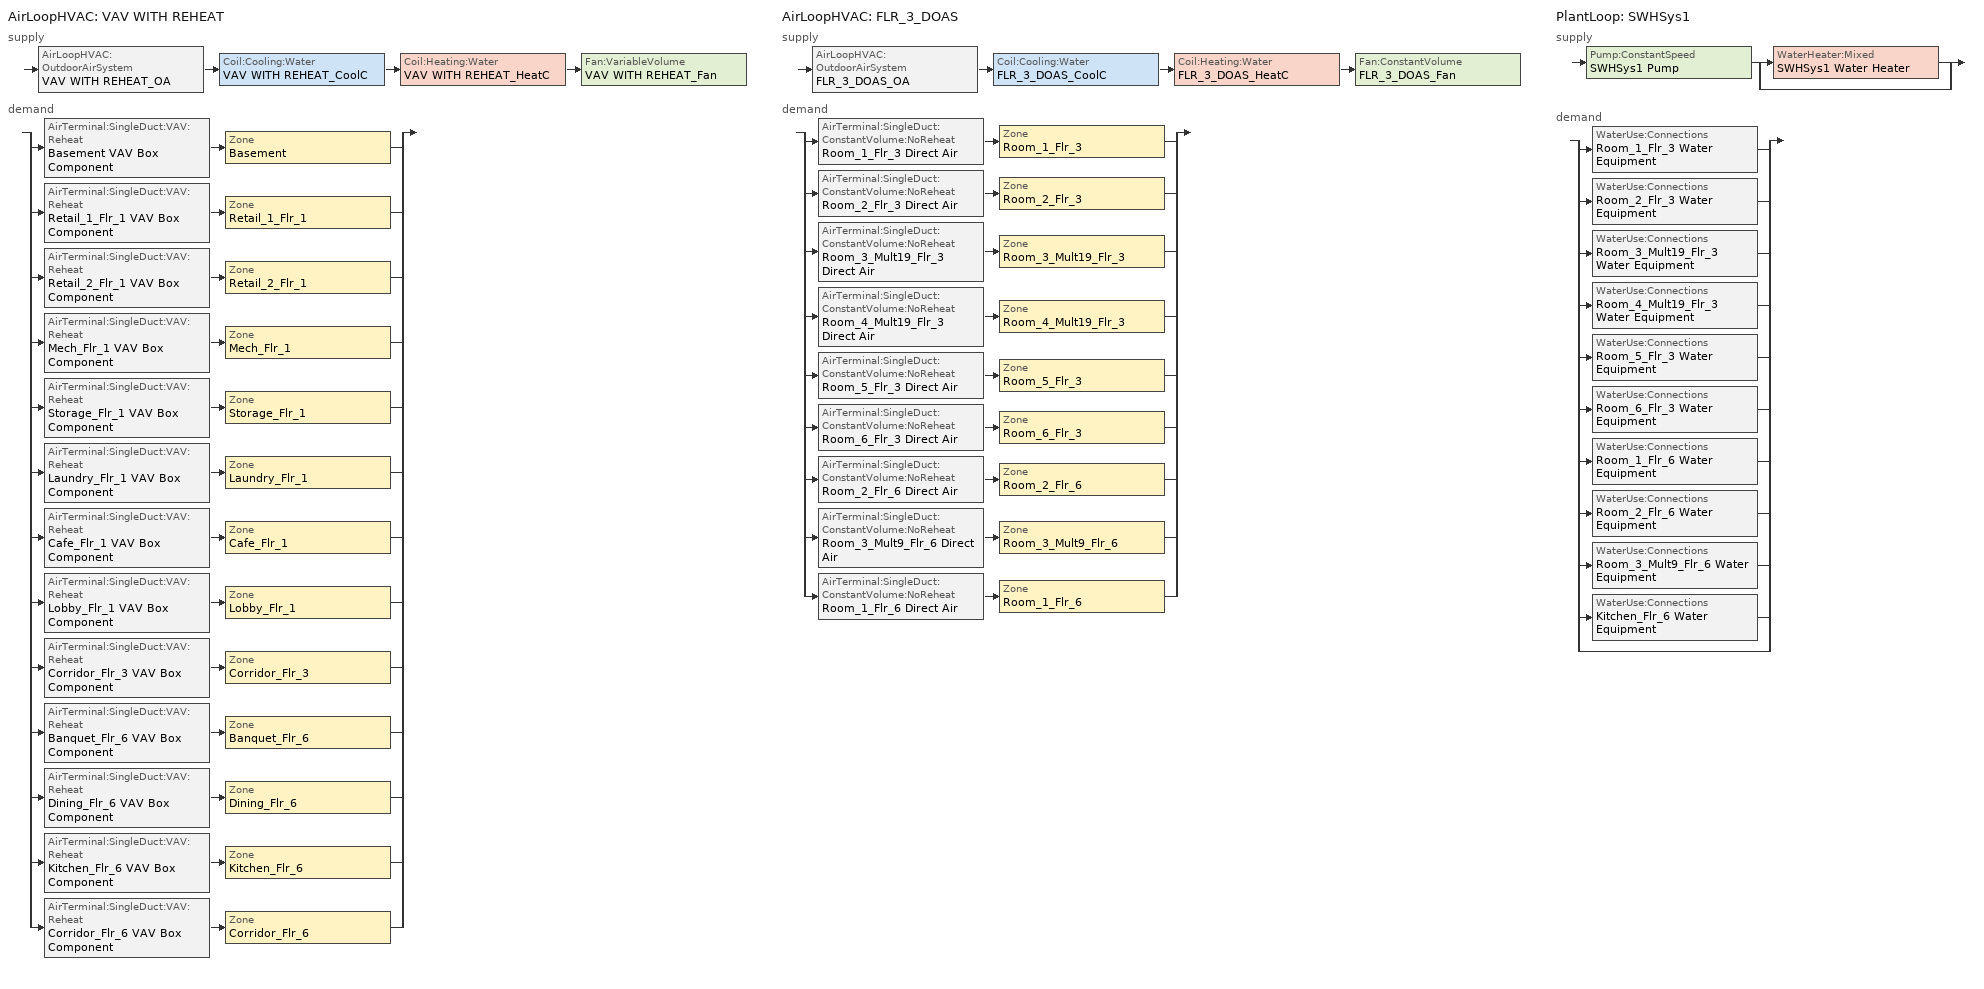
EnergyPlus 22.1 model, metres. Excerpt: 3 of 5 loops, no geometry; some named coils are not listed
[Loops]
AirLoopHVAC 'VAV WITH REHEAT'
 supply: AirLoopHVAC:OutdoorAirSystem 'VAV WITH REHEAT_OA' > Coil:Cooling:Water 'VAV WITH REHEAT_CoolC' > Coil:Heating:Water 'VAV WITH REHEAT_HeatC' > Fan:VariableVolume 'VAV WITH REHEAT_Fan'
 demand: split
  | AirTerminal:SingleDuct:VAV:Reheat 'Basement VAV Box Component' > Zone 'Basement'
  | AirTerminal:SingleDuct:VAV:Reheat 'Retail_1_Flr_1 VAV Box Component' > Zone 'Retail_1_Flr_1'
  | AirTerminal:SingleDuct:VAV:Reheat 'Retail_2_Flr_1 VAV Box Component' > Zone 'Retail_2_Flr_1'
  | AirTerminal:SingleDuct:VAV:Reheat 'Mech_Flr_1 VAV Box Component' > Zone 'Mech_Flr_1'
  | AirTerminal:SingleDuct:VAV:Reheat 'Storage_Flr_1 VAV Box Component' > Zone 'Storage_Flr_1'
  | AirTerminal:SingleDuct:VAV:Reheat 'Laundry_Flr_1 VAV Box Component' > Zone 'Laundry_Flr_1'
  | AirTerminal:SingleDuct:VAV:Reheat 'Cafe_Flr_1 VAV Box Component' > Zone 'Cafe_Flr_1'
  | AirTerminal:SingleDuct:VAV:Reheat 'Lobby_Flr_1 VAV Box Component' > Zone 'Lobby_Flr_1'
  | AirTerminal:SingleDuct:VAV:Reheat 'Corridor_Flr_3 VAV Box Component' > Zone 'Corridor_Flr_3'
  | AirTerminal:SingleDuct:VAV:Reheat 'Banquet_Flr_6 VAV Box Component' > Zone 'Banquet_Flr_6'
  | AirTerminal:SingleDuct:VAV:Reheat 'Dining_Flr_6 VAV Box Component' > Zone 'Dining_Flr_6'
  | AirTerminal:SingleDuct:VAV:Reheat 'Kitchen_Flr_6 VAV Box Component' > Zone 'Kitchen_Flr_6'
  | AirTerminal:SingleDuct:VAV:Reheat 'Corridor_Flr_6 VAV Box Component' > Zone 'Corridor_Flr_6'
AirLoopHVAC 'FLR_3_DOAS'
 supply: AirLoopHVAC:OutdoorAirSystem 'FLR_3_DOAS_OA' > Coil:Cooling:Water 'FLR_3_DOAS_CoolC' > Coil:Heating:Water 'FLR_3_DOAS_HeatC' > Fan:ConstantVolume 'FLR_3_DOAS_Fan'
 demand: split
  | AirTerminal:SingleDuct:ConstantVolume:NoReheat 'Room_1_Flr_3 Direct Air' > Zone 'Room_1_Flr_3'
  | AirTerminal:SingleDuct:ConstantVolume:NoReheat 'Room_2_Flr_3 Direct Air' > Zone 'Room_2_Flr_3'
  | AirTerminal:SingleDuct:ConstantVolume:NoReheat 'Room_3_Mult19_Flr_3 Direct Air' > Zone 'Room_3_Mult19_Flr_3'
  | AirTerminal:SingleDuct:ConstantVolume:NoReheat 'Room_4_Mult19_Flr_3 Direct Air' > Zone 'Room_4_Mult19_Flr_3'
  | AirTerminal:SingleDuct:ConstantVolume:NoReheat 'Room_5_Flr_3 Direct Air' > Zone 'Room_5_Flr_3'
  | AirTerminal:SingleDuct:ConstantVolume:NoReheat 'Room_6_Flr_3 Direct Air' > Zone 'Room_6_Flr_3'
  | AirTerminal:SingleDuct:ConstantVolume:NoReheat 'Room_2_Flr_6 Direct Air' > Zone 'Room_2_Flr_6'
  | AirTerminal:SingleDuct:ConstantVolume:NoReheat 'Room_3_Mult9_Flr_6 Direct Air' > Zone 'Room_3_Mult9_Flr_6'
  | AirTerminal:SingleDuct:ConstantVolume:NoReheat 'Room_1_Flr_6 Direct Air' > Zone 'Room_1_Flr_6'
PlantLoop 'SWHSys1'
 supply: Pump:ConstantSpeed 'SWHSys1 Pump' > split
  | WaterHeater:Mixed 'SWHSys1 Water Heater'
  | bypass
 demand: split
  | WaterUse:Connections 'Room_1_Flr_3 Water Equipment'
  | WaterUse:Connections 'Room_2_Flr_3 Water Equipment'
  | WaterUse:Connections 'Room_3_Mult19_Flr_3 Water Equipment'
  | WaterUse:Connections 'Room_4_Mult19_Flr_3 Water Equipment'
  | WaterUse:Connections 'Room_5_Flr_3 Water Equipment'
  | WaterUse:Connections 'Room_6_Flr_3 Water Equipment'
  | WaterUse:Connections 'Room_1_Flr_6 Water Equipment'
  | WaterUse:Connections 'Room_2_Flr_6 Water Equipment'
  | WaterUse:Connections 'Room_3_Mult9_Flr_6 Water Equipment'
  | WaterUse:Connections 'Kitchen_Flr_6 Water Equipment'
  | bypass
[Sizing:Zone] Zone Cooling Design Supply Air Temperature Input Method=SupplyAirTemperature; Zone Cooling Design Supply Air Temperature {C}=12.8; Zone Heating Design Supply Air Temperature Input Method=SupplyAirTemperature; Zone Heating Design Supply Air Temperature {C}=40; Zone Cooling Design Supply Air Humidity Ratio {kgWater/kgDryAir}=0.0085; Zone Heating Design Supply Air Humidity Ratio {kgWater/kgDryAir}=0.008; Cooling Design Air Flow Method=DesignDayWithLimit; Heating Design Air Flow Method=DesignDay; Heating Design Air Flow Rate {m3/s}=0; Account for Dedicated Outdoor Air System=No; Dedicated Outdoor Air System Control Strategy=NeutralSupplyAir; Dedicated Outdoor Air Low Setpoint Temperature for Design {C}=autosize; Dedicated Outdoor Air High Setpoint Temperature for Design {C}=autosize
Name | Design Specification Outdoor Air Object | Cooling Minimum Air Flow {m3/s} | Cooling Minimum Air Flow Fraction | Design Specification Zone Air Distribution Object
Basement | SZ DSOA Basement | 0 | 0 | VAV_Zone_AirDistribution
Retail_1_Flr_1 | SZ DSOA Retail_1_Flr_1 | 0 | 0 | VAV_Zone_AirDistribution
Retail_2_Flr_1 | SZ DSOA Retail_2_Flr_1 | 0 | 0 | VAV_Zone_AirDistribution
Mech_Flr_1 | SZ DSOA Mech_Flr_1 | 0 | 0 | VAV_Zone_AirDistribution
Storage_Flr_1 | SZ DSOA Storage_Flr_1 | 0 | 0 | VAV_Zone_AirDistribution
Laundry_Flr_1 | SZ DSOA Laundry_Flr_1 | 0 | 0 | VAV_Zone_AirDistribution
Cafe_Flr_1 | SZ DSOA Cafe_Flr_1 | 0 | 0 | VAV_Zone_AirDistribution
Lobby_Flr_1 | SZ DSOA Lobby_Flr_1 | 0 | 0 | VAV_Zone_AirDistribution
Room_1_Flr_3 | SZ DSOA Room_1_Flr_3 | 0 | 0
Room_2_Flr_3 | SZ DSOA Room_2_Flr_3 | 0 | 0
Room_3_Mult19_Flr_3 | SZ DSOA Room_3_Mult19_Flr_3 | 0 | 0
Room_4_Mult19_Flr_3 | SZ DSOA Room_4_Mult19_Flr_3 | 0 | 0
Room_5_Flr_3 | SZ DSOA Room_5_Flr_3 | 0 | 0
Room_6_Flr_3 | SZ DSOA Room_6_Flr_3 | 0 | 0
Corridor_Flr_3 | SZ DSOA Corridor_Flr_3 | 0 | 0 | VAV_Zone_AirDistribution
Room_1_Flr_6 | SZ DSOA Room_1_Flr_6 | 0 | 0
Room_2_Flr_6 | SZ DSOA Room_2_Flr_6 | 0 | 0
Room_3_Mult9_Flr_6 | SZ DSOA Room_3_Mult9_Flr_6 | 0 | 0
Banquet_Flr_6 | SZ DSOA Banquet_Flr_6 | 0 | 0 | VAV_Zone_AirDistribution
Dining_Flr_6 | SZ DSOA Dining_Flr_6 |  | 0 | VAV_Zone_AirDistribution
Kitchen_Flr_6 | SZ DSOA Kitchen_Flr_6 | 0.141584 | 0.7 | VAV_Zone_AirDistribution
Corridor_Flr_6 | SZ DSOA Corridor_Flr_6 | 0 | 0 | VAV_Zone_AirDistribution
[DesignSpecification:OutdoorAir]
Name | Outdoor Air Method | Outdoor Air Flow per Person {m3/s-person} | Outdoor Air Flow per Zone Floor Area {m3/s-m2}
SZ DSOA Basement | Flow/Area | 0 | 0.000431633
SZ DSOA Retail_1_Flr_1; SZ DSOA Retail_2_Flr_1 | Flow/Area |  | 0.00118064
SZ DSOA Mech_Flr_1; SZ DSOA Laundry_Flr_1 | Flow/Area |  | 0
SZ DSOA Storage_Flr_1 | Flow/Area |  | 0.000609365
SZ DSOA Cafe_Flr_1; SZ DSOA Banquet_Flr_6; SZ DSOA Dining_Flr_6 | Flow/Area |  | 0.00358002
SZ DSOA Lobby_Flr_1 | Flow/Area |  | 0.00144724
SZ DSOA Room_1_Flr_3; SZ DSOA Room_2_Flr_3; SZ DSOA Room_5_Flr_3; SZ DSOA Room_6_Flr_3; SZ DSOA Room_1_Flr_6; SZ DSOA Room_2_Flr_6 | Flow/Area |  | 0.000395372
SZ DSOA Room_3_Mult19_Flr_3; SZ DSOA Room_4_Mult19_Flr_3; SZ DSOA Room_3_Mult9_Flr_6 | Flow/Area |  | 0.000448954
SZ DSOA Corridor_Flr_3; SZ DSOA Corridor_Flr_6 | Flow/Area |  | 0.000304682
SZ DSOA Kitchen_Flr_6 | Flow/Area |  | 0.00355463
CM DSOA Basement | Sum | 0 | 0.000431633
CM DSOA Retail_1_Flr_1; CM DSOA Retail_2_Flr_1 | Sum | 0 | 0.00118064
CM DSOA Mech_Flr_1; CM DSOA Laundry_Flr_1 | Sum | 0 | 0
CM DSOA Storage_Flr_1 | Sum | 0 | 0.000609365
CM DSOA Cafe_Flr_1 | Sum | 0.00354 | 0.000914047
CM DSOA Lobby_Flr_1 | Sum |  | 0.00144724
CM DSOA Corridor_Flr_3; CM DSOA Corridor_Flr_6 | Sum | 0 | 0.000304682
CM DSOA Banquet_Flr_6; CM DSOA Dining_Flr_6 | Sum |  | 0.00358002
CM DSOA Kitchen_Flr_6 | Sum | 0 | 0.00355463
[DesignSpecification:ZoneAirDistribution] Zone Air Distribution Effectiveness in Cooling Mode=1; Zone Air Distribution Effectiveness in Heating Mode=1
Name | Minimum Zone Ventilation Efficiency
VAV_Zone_AirDistribution | 0.6
CM DSZAD Basement; CM DSZAD Retail_1_Flr_1; CM DSZAD Retail_2_Flr_1; CM DSZAD Mech_Flr_1; CM DSZAD Storage_Flr_1; CM DSZAD Laundry_Flr_1; CM DSZAD Cafe_Flr_1; CM DSZAD Lobby_Flr_1; CM DSZAD Corridor_Flr_3; CM DSZAD Banquet_Flr_6; CM DSZAD Dining_Flr_6; CM DSZAD Corridor_Flr_6; CM DSZAD Kitchen_Flr_6
[Sizing:System] Type of Load to Size On=Sensible; Central Heating Maximum System Air Flow Ratio=0.3; Preheat Design Temperature {C}=7; Preheat Design Humidity Ratio {kgWater/kgDryAir}=0.008; Precool Design Temperature {C}=12.8; Precool Design Humidity Ratio {kgWater/kgDryAir}=0.008; Central Cooling Design Supply Air Temperature {C}=12.8; Central Heating Design Supply Air Temperature {C}=16.7; Type of Zone Sum to Use=Coincident; Central Cooling Design Supply Air Humidity Ratio {kgWater/kgDryAir}=0.0085; Central Heating Design Supply Air Humidity Ratio {kgWater/kgDryAir}=0.008; System Outdoor Air Method=ZoneSum
Name | Design Outdoor Air Flow Rate {m3/s} | 100% Outdoor Air in Cooling | 100% Outdoor Air in Heating | Cooling Supply Air Flow Rate Method | Cooling Supply Air Flow Rate {m3/s} | Heating Supply Air Flow Rate Method | Heating Supply Air Flow Rate {m3/s}
VAV WITH REHEAT | 9.3256 | No | No | DesignDay | 0 | DesignDay | 0
FLR_3_DOAS | 2.0512 | Yes | Yes | Flow/System | 2.0512 | Flow/System | 2.0512
[Sizing:Plant]
SWHSys1: Loop Type=Heating; Design Loop Exit Temperature {C}=60; Loop Design Temperature Difference {deltaC}=5
[ZoneControl:Thermostat] Control Type Schedule=Dual Zone Control Type Sched
Name | Zone or ZoneList | Control 1
Basement Thermostat | Basement | Basement DualSPSched
Retail_1_Flr_1 Thermostat | Retail_1_Flr_1 | Retail_1_Flr_1 DualSPSched
Retail_2_Flr_1 Thermostat | Retail_2_Flr_1 | Retail_2_Flr_1 DualSPSched
Mech_Flr_1 Thermostat | Mech_Flr_1 | Mech_Flr_1 DualSPSched
Storage_Flr_1 Thermostat | Storage_Flr_1 | Storage_Flr_1 DualSPSched
Laundry_Flr_1 Thermostat | Laundry_Flr_1 | Laundry_Flr_1 DualSPSched
Cafe_Flr_1 Thermostat | Cafe_Flr_1 | Cafe_Flr_1 DualSPSched
Lobby_Flr_1 Thermostat | Lobby_Flr_1 | Lobby_Flr_1 DualSPSched
Room_1_Flr_3 Thermostat | Room_1_Flr_3 | S OccGuestRoom Thermostat Dual SP Control
Room_2_Flr_3 Thermostat | Room_2_Flr_3 | N OccGuestRoom Thermostat Dual SP Control
Room_3_Mult19_Flr_3 Thermostat | Room_3_Mult19_Flr_3 | VacGuestRoom Thermostat Dual SP Control
Room_4_Mult19_Flr_3 Thermostat | Room_4_Mult19_Flr_3 | N OccGuestRoom Thermostat Dual SP Control
Room_5_Flr_3 Thermostat | Room_5_Flr_3 | S OccGuestRoom Thermostat Dual SP Control
Room_6_Flr_3 Thermostat | Room_6_Flr_3 | N OccGuestRoom Thermostat Dual SP Control
Corridor_Flr_3 Thermostat | Corridor_Flr_3 | Corridor_Flr_3 DualSPSched
Room_1_Flr_6 Thermostat | Room_1_Flr_6 | S OccGuestRoom Thermostat Dual SP Control
Room_2_Flr_6 Thermostat | Room_2_Flr_6 | N OccGuestRoom Thermostat Dual SP Control
Room_3_Mult9_Flr_6 Thermostat | Room_3_Mult9_Flr_6 | S OccGuestRoom Thermostat Dual SP Control
Banquet_Flr_6 Thermostat | Banquet_Flr_6 | Banquet_Flr_6 DualSPSched
Dining_Flr_6 Thermostat | Dining_Flr_6 | Dining_Flr_6 DualSPSched
Kitchen_Flr_6 Thermostat | Kitchen_Flr_6 | Kitchen_Flr_6 DualSPSched
Corridor_Flr_6 Thermostat | Corridor_Flr_6 | Corridor_Flr_6 DualSPSched
[ThermostatSetpoint:DualSetpoint]
Name | Heating Setpoint Temperature Schedule | Cooling Setpoint Temperature Schedule
S OccGuestRoom Thermostat Dual SP Control | OBCReset_S_OccGuestRoom_HtgSP_Sch_20min | OBCReset_S_OccGuestRoom_ClgSP_Sch_20min
N OccGuestRoom Thermostat Dual SP Control | OBCReset_N_OccGuestRoom_HtgSP_Sch_20min | OBCReset_N_OccGuestRoom_ClgSP_Sch_20min
VacGuestRoom Thermostat Dual SP Control | VacGuestRoom_HtgSP_Sch | VacGuestRoom_ClgSP_Sch
Basement DualSPSched; Retail_1_Flr_1 DualSPSched; Retail_2_Flr_1 DualSPSched; Mech_Flr_1 DualSPSched; Storage_Flr_1 DualSPSched; Laundry_Flr_1 DualSPSched; Cafe_Flr_1 DualSPSched; Lobby_Flr_1 DualSPSched; Corridor_Flr_3 DualSPSched; Banquet_Flr_6 DualSPSched; Dining_Flr_6 DualSPSched; Kitchen_Flr_6 DualSPSched; Corridor_Flr_6 DualSPSched | HTGSETP_SCH | CLGSETP_SCH
[AirTerminal:SingleDuct:ConstantVolume:NoReheat]
Name | Availability Schedule | Maximum Air Flow Rate {m3/s}
Room_1_Flr_3 Direct Air; Room_2_Flr_3 Direct Air; Room_5_Flr_3 Direct Air; Room_6_Flr_3 Direct Air | Occ_Guestroom_Vent_Ctrl_20min | 0.0617331
Room_3_Mult19_Flr_3 Direct Air | VAC_GUESTROOM_VENTILATION_SCHEDULE | 0.836953
Room_4_Mult19_Flr_3 Direct Air | Occ_Guestroom_Vent_Ctrl_20min | 0.836953
Room_1_Flr_6 Direct Air; Room_2_Flr_6 Direct Air | Occ_Guestroom_Vent_Ctrl_20min | 0.0154333
Room_3_Mult9_Flr_6 Direct Air | Occ_Guestroom_Vent_Ctrl_20min | 0.0991128
[AirTerminal:SingleDuct:VAV:Reheat] Availability Schedule=ALWAYS_ON; Maximum Air Flow Rate {m3/s}=AUTOSIZE; Zone Minimum Air Flow Input Method=Constant; Maximum Hot Water or Steam Flow Rate {m3/s}=AUTOSIZE; Minimum Hot Water or Steam Flow Rate {m3/s}=0; Convergence Tolerance=0.001; Damper Heating Action=ReverseWithLimits; Maximum Flow Fraction During Reheat=0.5; Maximum Reheat Air Temperature {C}=40
Name | Constant Minimum Air Flow Fraction | Reheat Coil
Basement VAV Box Component | 0.496 | Basement VAV Box Reheat Coil
Retail_2_Flr_1 VAV Box Component | 0.562 | Retail_2_Flr_1 VAV Box Reheat Coil
Storage_Flr_1 VAV Box Component | 0.734 | Storage_Flr_1 VAV Box Reheat Coil
Cafe_Flr_1 VAV Box Component | 0.719 | Cafe_Flr_1 VAV Box Reheat Coil
Lobby_Flr_1 VAV Box Component | 0.605 | Lobby_Flr_1 VAV Box Reheat Coil
Banquet_Flr_6 VAV Box Component | 0.778 | Banquet_Flr_6 VAV Box Reheat Coil
Dining_Flr_6 VAV Box Component | 0.742 | Dining_Flr_6 VAV Box Reheat Coil
Retail_1_Flr_1 VAV Box Component | 0.347 | Retail_1_Flr_1 VAV Box Reheat Coil
Mech_Flr_1 VAV Box Component | 0.01 | Mech_Flr_1 VAV Box Reheat Coil
Laundry_Flr_1 VAV Box Component | 0.01 | Laundry_Flr_1 VAV Box Reheat Coil
Corridor_Flr_3 VAV Box Component | 0.6 | Corridor_Flr_3 VAV Box Reheat Coil
Kitchen_Flr_6 VAV Box Component | 0.23 | Kitchen_Flr_6 VAV Box Reheat Coil
Corridor_Flr_6 VAV Box Component | 0.294 | Corridor_Flr_6 VAV Box Reheat Coil
[Zone equipment]
Basement: Basement VAV Box Component
Retail_1_Flr_1: Retail_1_Flr_1 VAV Box Component
Retail_2_Flr_1: Retail_2_Flr_1 VAV Box Component
Mech_Flr_1: Mech_Flr_1 VAV Box Component
Storage_Flr_1: Storage_Flr_1 VAV Box Component
Laundry_Flr_1: Laundry_Flr_1 Exhaust Fan, Laundry_Flr_1 VAV Box Component
Cafe_Flr_1: Cafe_Flr_1 VAV Box Component
Lobby_Flr_1: Lobby_Flr_1 Dummy Exhaust Fan, Lobby_Flr_1 VAV Box Component
Room_1_Flr_3: Room_1_Flr_3 Direct Air, Room_1_Flr_3 fan coil
Room_2_Flr_3: Room_2_Flr_3 Direct Air, Room_2_Flr_3 fan coil
Room_3_Mult19_Flr_3: Room_3_Mult19_Flr_3 Direct Air, Room_3_Mult19_Flr_3 fan coil
Room_4_Mult19_Flr_3: Room_4_Mult19_Flr_3 Direct Air, Room_4_Mult19_Flr_3 fan coil
Room_5_Flr_3: Room_5_Flr_3 Direct Air, Room_5_Flr_3 fan coil
Room_6_Flr_3: Room_6_Flr_3 Direct Air, Room_6_Flr_3 fan coil
Corridor_Flr_3: Corridor_Flr_3 VAV Box Component
Room_1_Flr_6: Room_1_Flr_6 Direct Air, Room_1_Flr_6 fan coil
Room_2_Flr_6: Room_2_Flr_6 Direct Air, Room_2_Flr_6 fan coil
Room_3_Mult9_Flr_6: Room_3_Mult9_Flr_6 Direct Air, Room_3_Mult9_Flr_6 fan coil
Banquet_Flr_6: BANQUET_FLR_6 Dummy Exhaust Fan, Banquet_Flr_6 VAV Box Component
Dining_Flr_6: Dining_Flr_6 Dummy Exhaust Fan, Dining_Flr_6 VAV Box Component
Kitchen_Flr_6: Kitchen_Flr_6 Exhaust Fan, Kitchen_Flr_6 VAV Box Component
Corridor_Flr_6: Corridor_Flr_6 VAV Box Component
[Fan:ConstantVolume]
FLR_3_DOAS_Fan: Availability Schedule=HVACOperationSchd; Fan Total Efficiency=0.58175; Pressure Rise {Pa}=622.5; Maximum Flow Rate {m3/s}=2.0512; Motor Efficiency=0.895; Motor In Airstream Fraction=1
[Fan:VariableVolume]
VAV WITH REHEAT_Fan: Availability Schedule=HVACOperationSchd; Fan Total Efficiency=0.6201; Pressure Rise {Pa}=1389.42; Maximum Flow Rate {m3/s}=AUTOSIZE; Fan Power Minimum Flow Rate Input Method=FixedFlowRate; Fan Power Minimum Air Flow Rate {m3/s}=0; Motor Efficiency=0.954; Motor In Airstream Fraction=1; Fan Power Coefficient 1=0.0408; Fan Power Coefficient 2=0.088; Fan Power Coefficient 3=-0.0729; Fan Power Coefficient 4=0.9437; Fan Power Coefficient 5=0
[Fan:ZoneExhaust]
Name | Availability Schedule | Fan Total Efficiency | Pressure Rise {Pa} | Maximum Flow Rate {m3/s} | Balanced Exhaust Fraction Schedule
Laundry_Flr_1 Exhaust Fan | Hours_of_operation | 0.385 | 125 | 0.235974 | Laundry_Flr_1 Exhaust Fan Balanced Exhaust Fraction Schedule
Lobby_Flr_1 Dummy Exhaust Fan | Hours_of_operation | 1 | 0 | 0.235974
Dining_Flr_6 Dummy Exhaust Fan; BANQUET_FLR_6 Dummy Exhaust Fan | Kitchen_Exhaust_SCH | 1 | 0 | 0.873103
Kitchen_Flr_6 Exhaust Fan | Kitchen_Exhaust_SCH | 0.385 | 125 | 1.88779 | Kitchen Exhaust Fan Balanced Exhaust Fraction Schedule
[Coil:Cooling:Water] Availability Schedule=ALWAYS_ON; Design Water Flow Rate {m3/s}=AUTOSIZE; Design Air Flow Rate {m3/s}=AUTOSIZE; Design Inlet Water Temperature {C}=AUTOSIZE; Design Inlet Air Temperature {C}=AUTOSIZE; Design Outlet Air Temperature {C}=AUTOSIZE; Design Inlet Air Humidity Ratio {kgWater/kgDryAir}=AUTOSIZE; Design Outlet Air Humidity Ratio {kgWater/kgDryAir}=AUTOSIZE; Type of Analysis=SimpleAnalysis; Heat Exchanger Configuration=CrossFlow
VAV WITH REHEAT_CoolC; FLR_3_DOAS_CoolC
[Coil:Heating:Water] Availability Schedule=ALWAYS_ON; U-Factor Times Area Value {W/K}=AUTOSIZE; Maximum Water Flow Rate {m3/s}=AUTOSIZE; Performance Input Method=UFactorTimesAreaAndDesignWaterFlowRate; Rated Capacity {W}=AUTOSIZE; Rated Inlet Water Temperature {C}=82.2; Rated Inlet Air Temperature {C}=16.6; Rated Outlet Water Temperature {C}=71.1; Rated Outlet Air Temperature {C}=32.2
VAV WITH REHEAT_HeatC; FLR_3_DOAS_HeatC
[Controller:WaterCoil] Control Variable=Temperature; Actuator Variable=Flow; Maximum Actuated Flow {m3/s}=AUTOSIZE; Minimum Actuated Flow {m3/s}=0
Name | Action | Controller Convergence Tolerance {deltaC}
VAV WITH REHEAT_CoolC_Controller; FLR_3_DOAS_CoolC_Controller | Reverse
VAV WITH REHEAT_HeatC_Controller; FLR_3_DOAS_HeatC_Controller | Normal | 0.0001
[Controller:OutdoorAir] Maximum Outdoor Air Flow Rate {m3/s}=AUTOSIZE; Economizer Control Action Type=ModulateFlow; Lockout Type=LockoutWithHeating; Minimum Limit Type=FixedMinimum; Heat Recovery Bypass Control Type=BypassWhenWithinEconomizerLimits
Name | Minimum Outdoor Air Flow Rate {m3/s} | Economizer Control Type | Economizer Maximum Limit Enthalpy {J/kg} | Minimum Outdoor Air Schedule | Maximum Fraction of Outdoor Air Schedule | Mechanical Ventilation Controller | Minimum Fraction of Outdoor Air Schedule
VAV WITH REHEAT_OA_Controller | 0 | DifferentialDryBulb | 64000 | MinOA_MotorizedDamper_Sched | VAV WITH REHEAT Max OA Fraction | VAV_WITH_REHEAT_DCV
FLR_3_DOAS_OA_Controller | AUTOSIZE | DifferentialDrybulb |  | MinOA_Sched |  |  | FLR_3_DOAS_OAminOAFracSchedule
[Controller:MechanicalVentilation]
VAV_WITH_REHEAT_DCV: Availability Schedule=ALWAYS_ON; Demand Controlled Ventilation=No; System Outdoor Air Method=Standard62.1VentilationRateProcedure; Zone or ZoneList 1=Basement; Design Specification Outdoor Air Object Name 1=CM DSOA Basement; Design Specification Zone Air Distribution Object Name 1=CM DSZAD Basement; Zone or ZoneList 2=Retail_1_Flr_1; Design Specification Outdoor Air Object Name 2=CM DSOA Retail_1_Flr_1; Design Specification Zone Air Distribution Object Name 2=CM DSZAD Retail_1_Flr_1; Zone or ZoneList 3=Retail_2_Flr_1; Design Specification Outdoor Air Object Name 3=CM DSOA Retail_2_Flr_1; Design Specification Zone Air Distribution Object Name 3=CM DSZAD Retail_2_Flr_1; Zone or ZoneList 4=Mech_Flr_1; Design Specification Outdoor Air Object Name 4=CM DSOA Mech_Flr_1; Design Specification Zone Air Distribution Object Name 4=CM DSZAD Mech_Flr_1; Zone or ZoneList 5=Storage_Flr_1; Design Specification Outdoor Air Object Name 5=CM DSOA Storage_Flr_1; Design Specification Zone Air Distribution Object Name 5=CM DSZAD Storage_Flr_1; Zone or ZoneList 6=Laundry_Flr_1; Design Specification Outdoor Air Object Name 6=CM DSOA Laundry_Flr_1; Design Specification Zone Air Distribution Object Name 6=CM DSZAD Laundry_Flr_1; Zone or ZoneList 7=Cafe_Flr_1; Design Specification Outdoor Air Object Name 7=CM DSOA Cafe_Flr_1; Design Specification Zone Air Distribution Object Name 7=CM DSZAD Cafe_Flr_1; Zone or ZoneList 8=Lobby_Flr_1; Design Specification Outdoor Air Object Name 8=CM DSOA Lobby_Flr_1; Design Specification Zone Air Distribution Object Name 8=CM DSZAD Lobby_Flr_1; Zone or ZoneList 9=Corridor_Flr_3; Design Specification Outdoor Air Object Name 9=CM DSOA Corridor_Flr_3; Design Specification Zone Air Distribution Object Name 9=CM DSZAD Corridor_Flr_3; Zone or ZoneList 10=Banquet_Flr_6; Design Specification Outdoor Air Object Name 10=CM DSOA Banquet_Flr_6; Design Specification Zone Air Distribution Object Name 10=CM DSZAD Banquet_Flr_6; Zone or ZoneList 11=Dining_Flr_6; Design Specification Outdoor Air Object Name 11=CM DSOA Dining_Flr_6; Design Specification Zone Air Distribution Object Name 11=CM DSZAD Dining_Flr_6; Zone or ZoneList 12=Corridor_Flr_6; Design Specification Outdoor Air Object Name 12=CM DSOA Corridor_Flr_6; Design Specification Zone Air Distribution Object Name 12=CM DSZAD Corridor_Flr_6; Zone or ZoneList 13=Kitchen_Flr_6; Design Specification Outdoor Air Object Name 13=CM DSOA Kitchen_Flr_6; Design Specification Zone Air Distribution Object Name 13=CM DSZAD Kitchen_Flr_6
[AirLoopHVAC]
Name | Design Supply Air Flow Rate {m3/s}
VAV WITH REHEAT | AUTOSIZE
FLR_3_DOAS | Autosize
[Pump:ConstantSpeed]
SWHSys1 Pump: Design Flow Rate {m3/s}=autosize; Design Pump Head {Pa}=29891; Design Power Consumption {W}=AUTOSIZE; Motor Efficiency=0.3; Fraction of Motor Inefficiencies to Fluid Stream=0; Pump Control Type=Intermittent
[SetpointManager:Scheduled]
SWHSys1 Loop Setpoint Manager: Control Variable=Temperature; Schedule=SWHSys1-Loop-Temp-Schedule; Setpoint Node or NodeList=SWHSys1 Supply Outlet Node
[WaterHeater:Mixed] Deadband Temperature Difference {deltaC}=2; Maximum Temperature Limit {C}=82.2222; Heater Control Type=Cycle
Name | Tank Volume {m3} | Setpoint Temperature Schedule | Heater Maximum Capacity {W} | Heater Fuel Type | Heater Thermal Efficiency | Off Cycle Parasitic Fuel Consumption Rate {W} | Off Cycle Parasitic Fuel Type | Off Cycle Parasitic Heat Fraction to Tank | On Cycle Parasitic Fuel Consumption Rate {W} | On Cycle Parasitic Fuel Type | Ambient Temperature Indicator | Ambient Temperature Zone | Off Cycle Loss Coefficient to Ambient Temperature {W/K} | On Cycle Loss Coefficient to Ambient Temperature {W/K} | Use Side Effectiveness | Source Side Effectiveness | Use Side Design Flow Rate {m3/s} | Source Side Design Flow Rate {m3/s} | Indirect Water Heating Recovery Time {hr} | Heater Minimum Capacity {W} | Peak Use Flow Rate {m3/s} | Use Flow Rate Fraction Schedule | Cold Water Supply Temperature Schedule
SWHSys1 Water Heater | 2.27125 | SWHSys1 Water Heater Setpoint Temperature Schedule Name | 175842.6 | NATURALGAS | 0.802765 | 15908.9 | NATURALGAS | 0.8 | 15908.9 | NATURALGAS | zone | BASEMENT | 15.601 | 15.601 | 1 | 1 | AUTOSIZE | AUTOSIZE | 1.5
SHW Booster Water Heater | 0.0227125 | Booster Water Setpoint Temp Schedule | 8000 | Electricity | 1 |  | Electricity | 0 |  |  | Zone | KITCHEN_FLR_6 | 1.05316 | 1.05316 |  |  |  |  |  | 0 | 8.391e-05 | BLDG_SWH_SCH | Booster Water Inlet Temp Schedule
SWH Laundry | 1.13562 | Laundry Setpoint Temp Schedule | 87921.32 | NaturalGas | 0.803989 |  | NaturalGas | 0 |  |  | Zone | BASEMENT | 11.2541 | 11.2541 |  |  |  |  |  | 0 | 0.00193027 | LAUNDRY_SWH_SCH
[PlantLoop]
SWHSys1: Fluid Type=Water; Plant Equipment Operation Scheme=SWHSys1 Loop Operation Scheme List; Maximum Loop Temperature {C}=60; Minimum Loop Temperature {C}=10; Maximum Loop Flow Rate {m3/s}=AUTOSIZE; Minimum Loop Flow Rate {m3/s}=0; Plant Loop Volume {m3}=AUTOSIZE; Load Distribution Scheme=Optimal
[PlantEquipmentList]
SWHSys1 Equipment List: SWHSys1 Water Heater
[PlantEquipmentOperation:HeatingLoad]
SWHSys1 Operation Scheme: Load Range 1 Lower Limit {W}=0; Load Range 1 Upper Limit {W}=1000000000000000; Range 1 Equipment List=SWHSys1 Equipment List
[PlantEquipmentOperationSchemes]
SWHSys1 Loop Operation Scheme List: Control Scheme 1=SWHSys1 Operation Scheme; Control Scheme 1 Schedule=PlantOnSched
[SetpointManager:OutdoorAirReset] Control Variable=Temperature; Setpoint at Outdoor High Temperature {C}=12.8
Name | Setpoint at Outdoor Low Temperature {C} | Outdoor Low Temperature {C} | Outdoor High Temperature {C} | Setpoint Node or NodeList
VAV WITH REHEAT SAT setpoint | 15.6 | 10 | 21.1 | VAV WITH REHEAT Supply Equipment Outlet Node
FLR_3_DOAS SAT setpoint | 15.5 | 15.5 | 21 | FLR_3_DOAS Supply Equipment Outlet Node
[SetpointManager:MixedAir] Control Variable=Temperature
Name | Setpoint Node or NodeList
VAV WITH REHEAT_CoolC SAT Manager | VAV WITH REHEAT_CoolC-VAV WITH REHEAT_HeatCNode
VAV WITH REHEAT_HeatC SAT Manager | VAV WITH REHEAT_HeatC-VAV WITH REHEAT_FanNode
VAV WITH REHEAT_OAMixed Air Temp Manager | VAV WITH REHEAT_OA-VAV WITH REHEAT_CoolCNode
FLR_3_DOAS_CoolC SAT Manager | FLR_3_DOAS_CoolC-FLR_3_DOAS_HeatCNode
FLR_3_DOAS_HeatC SAT Manager | FLR_3_DOAS_HeatC-FLR_3_DOAS_FanNode
FLR_3_DOAS_OAMixed Air Temp Manager | FLR_3_DOAS_OA-FLR_3_DOAS_CoolCNode
[SetpointManager:OutdoorAirPretreat] Control Variable=Temperature; Minimum Setpoint Temperature {C}=-99; Maximum Setpoint Temperature {C}=99; Minimum Setpoint Humidity Ratio {kgWater/kgDryAir}=0.00001; Maximum Setpoint Humidity Ratio {kgWater/kgDryAir}=1
Name | Setpoint Node or NodeList
VAV WITH REHEAT Heat Exhchanger Supply Air Temp Manager | VAV WITH REHEAT Heat Recovery Outlet Node
FLR_3_DOAS Heat Exhchanger Supply Air Temp Manager | FLR_3_DOAS Heat Recovery Outlet Node
[HeatExchanger:AirToAir:SensibleAndLatent] Availability Schedule=Always_On; Nominal Supply Air Flow Rate {m3/s}=AUTOSIZE; Sensible Effectiveness at 100% Heating Air Flow=0.7; Latent Effectiveness at 100% Heating Air Flow=0.6; Sensible Effectiveness at 75% Heating Air Flow=0.7; Latent Effectiveness at 75% Heating Air Flow=0.6; Sensible Effectiveness at 100% Cooling Air Flow=0.75; Latent Effectiveness at 100% Cooling Air Flow=0.6; Sensible Effectiveness at 75% Cooling Air Flow=0.75; Latent Effectiveness at 75% Cooling Air Flow=0.6; Supply Air Outlet Temperature Control=Yes; Heat Exchanger Type=Rotary; Frost Control Type=ExhaustOnly; Threshold Temperature {C}=-23.3; Initial Defrost Time Fraction=0.167; Rate of Defrost Time Fraction Increase {1/K}=1.44
Name | Nominal Electric Power {W}
VAV WITH REHEAT Heat Recovery | 6741.118
FLR_3_DOAS Heat Recovery | 1510.21
[Refrigeration:Case] Availability Schedule=ALWAYS_ON; Zone=Kitchen_Flr_6; Rated Ambient Temperature {C}=23.88; Rated Ambient Relative Humidity {percent}=55; Latent Case Credit Curve Type=CaseTemperatureMethod; Case Lighting Schedule=walkin_occ_lght_sch; Fraction of Lighting Energy to Case=1; Case Anti-Sweat Heater Power per Unit Length {W/m}=0; Minimum Anti-Sweat Heater Power per Unit Length {W/m}=0; Anti-Sweat Heater Control Type=None; Humidity at Zero Anti-Sweat Heater Energy {percent}=0; Case Height {m}=0; Defrost Energy Correction Curve Type=None
Name | Rated Total Cooling Capacity per Unit Length {W/m} | Rated Latent Heat Ratio | Rated Runtime Fraction | Case Length {m} | Case Operating Temperature {C} | Latent Case Credit Curve | Standard Case Fan Power per Unit Length {W/m} | Operating Case Fan Power per Unit Length {W/m} | Standard Case Lighting Power per Unit Length {W/m} | Fraction of Anti-Sweat Heater Energy to Case | Case Defrost Power per Unit Length {W/m} | Case Defrost Type | Case Defrost Schedule | Case Defrost Drip-Down Schedule | Under Case HVAC Return Air Fraction | Refrigerated Case Restocking Schedule | Case Credit Fraction Schedule
Kitchen_Flr_6_Case:1_WALKINFREEZER | 367 | 0.1 | 0.4 | 7.32 | -23 | Kitchen_Flr_6_Case:1_WALKINFREEZERSingleShelfHorizontal_LatentEnergyMult | 9.71429 | 9.71429 | 16.4 | 0 | 273 | ELECTRIC | Kitchen_Flr_6_Case:1_WALKINFREEZER_CaseDefrost2aDaySched | Kitchen_Flr_6_Case:1_WALKINFREEZER_CaseDripDown2aDaySched | 0 | Kitchen_Flr_6_Case:1_WALKINFREEZER_WalkInStockingSched | Kitchen_Flr_6_Case:1_WALKINFREEZER_CaseCreditReduxSched
Kitchen_Flr_6_Case:2_SELFCONTAINEDDISPLAYCASE | 734 | 0.08 | 0.85 | 3.66 | 2 | Kitchen_Flr_6_Case:2_SELFCONTAINEDDISPLAYCASEMultiShelfVertical_LatentEnergyMult | 15.7143 | 15.7143 | 33 | 0.2 | 0 | NONE |  |  | 0.05 | Kitchen_Flr_6_Case:2_SELFCONTAINEDDISPLAYCASE_CaseStockingSched
[Refrigeration:CompressorRack] Heat Rejection Location=ZONE; Design Condenser Fan Power {W}=350; Condenser Type=AIRCOOLED
Name | Design Compressor Rack COP {W/W} | Compressor Rack COP Function of Temperature Curve | Condenser Fan Power Function of Temperature Curve | Refrigeration Case Name or WalkIn Name or CaseAndWalkInList
RACK1 | 2.32 | RACK1_RackCOPfTCurve | RACK1_RackCondFanCurve2 | Kitchen_Flr_6_Case:1_WALKINFREEZER
RACK2 | 6.98 | RACK2_RackCOPfTCurve |  | Kitchen_Flr_6_Case:2_SELFCONTAINEDDISPLAYCASE
[WaterUse:Equipment]
Name | Peak Flow Rate {m3/s} | Flow Rate Fraction Schedule | Target Temperature Schedule | Hot Water Supply Temperature Schedule | Zone | Sensible Fraction Schedule | Latent Fraction Schedule
Room_1_Flr_3 Water Equipment | 1.31389e-06 | GuestRoom_SWH_Sch | Room_1_Flr_3 Water Equipment Temp Sched | Room_1_Flr_3 Water Equipment Hot Supply Temp Sched | Room_1_Flr_3 | Room_1_Flr_3 Water Equipment Sensible fract sched | Room_1_Flr_3 Water Equipment Latent fract sched
Room_2_Flr_3 Water Equipment | 1.31389e-06 | GuestRoom_SWH_Sch | Room_2_Flr_3 Water Equipment Temp Sched | Room_2_Flr_3 Water Equipment Hot Supply Temp Sched | Room_2_Flr_3 | Room_2_Flr_3 Water Equipment Sensible fract sched | Room_2_Flr_3 Water Equipment Latent fract sched
Room_3_Mult19_Flr_3 Water Equipment | 1.31389e-06 | GuestRoom_SWH_Sch | Room_3_Mult19_Flr_3 Water Equipment Temp Sched | Room_3_Mult19_Flr_3 Water Equipment Hot Supply Temp Sched | Room_3_Mult19_Flr_3 | Room_3_Mult19_Flr_3 Water Equipment Sensible fract sched | Room_3_Mult19_Flr_3 Water Equipment Latent fract sched
Room_4_Mult19_Flr_3 Water Equipment | 1.31389e-06 | GuestRoom_SWH_Sch | Room_4_Mult19_Flr_3 Water Equipment Temp Sched | Room_4_Mult19_Flr_3 Water Equipment Hot Supply Temp Sched | Room_4_Mult19_Flr_3 | Room_4_Mult19_Flr_3 Water Equipment Sensible fract sched | Room_4_Mult19_Flr_3 Water Equipment Latent fract sched
Room_5_Flr_3 Water Equipment | 1.31389e-06 | GuestRoom_SWH_Sch | Room_5_Flr_3 Water Equipment Temp Sched | Room_5_Flr_3 Water Equipment Hot Supply Temp Sched | Room_5_Flr_3 | Room_5_Flr_3 Water Equipment Sensible fract sched | Room_5_Flr_3 Water Equipment Latent fract sched
Room_6_Flr_3 Water Equipment | 1.31389e-06 | GuestRoom_SWH_Sch | Room_6_Flr_3 Water Equipment Temp Sched | Room_6_Flr_3 Water Equipment Hot Supply Temp Sched | Room_6_Flr_3 | Room_6_Flr_3 Water Equipment Sensible fract sched | Room_6_Flr_3 Water Equipment Latent fract sched
Room_1_Flr_6 Water Equipment | 1.31389e-06 | GuestRoom_SWH_Sch | Room_1_Flr_6 Water Equipment Temp Sched | Room_1_Flr_6 Water Equipment Hot Supply Temp Sched | Room_1_Flr_6 | Room_1_Flr_6 Water Equipment Sensible fract sched | Room_1_Flr_6 Water Equipment Latent fract sched
Room_2_Flr_6 Water Equipment | 1.31389e-06 | GuestRoom_SWH_Sch | Room_2_Flr_6 Water Equipment Temp Sched | Room_2_Flr_6 Water Equipment Hot Supply Temp Sched | Room_2_Flr_6 | Room_2_Flr_6 Water Equipment Sensible fract sched | Room_2_Flr_6 Water Equipment Latent fract sched
Room_3_Mult9_Flr_6 Water Equipment | 1.31389e-06 | GuestRoom_SWH_Sch | Room_3_Mult9_Flr_6 Water Equipment Temp Sched | Room_3_Mult9_Flr_6 Water Equipment Hot Supply Temp Sched | Room_3_Mult9_Flr_6 | Room_3_Mult9_Flr_6 Water Equipment Sensible fract sched | Room_3_Mult9_Flr_6 Water Equipment Latent fract sched
Kitchen_Flr_6 Water Equipment | 0.00013985 | BLDG_SWH_SCH | Kitchen_Flr_6 Water Equipment Temp Sched | Kitchen_Flr_6 Water Equipment Hot Supply Temp Sched | Kitchen_Flr_6 | Kitchen_Flr_6 Water Equipment Sensible fract sched | Kitchen_Flr_6 Water Equipment Latent fract sched
[WaterUse:Connections]
Name | Water Use Equipment 1
Room_1_Flr_3 Water Equipment | Room_1_Flr_3 Water Equipment
Room_2_Flr_3 Water Equipment | Room_2_Flr_3 Water Equipment
Room_3_Mult19_Flr_3 Water Equipment | Room_3_Mult19_Flr_3 Water Equipment
Room_4_Mult19_Flr_3 Water Equipment | Room_4_Mult19_Flr_3 Water Equipment
Room_5_Flr_3 Water Equipment | Room_5_Flr_3 Water Equipment
Room_6_Flr_3 Water Equipment | Room_6_Flr_3 Water Equipment
Room_1_Flr_6 Water Equipment | Room_1_Flr_6 Water Equipment
Room_2_Flr_6 Water Equipment | Room_2_Flr_6 Water Equipment
Room_3_Mult9_Flr_6 Water Equipment | Room_3_Mult9_Flr_6 Water Equipment
Kitchen_Flr_6 Water Equipment | Kitchen_Flr_6 Water Equipment
[EnergyManagementSystem:Sensor]
Name | Output:Variable or Output:Meter Index Key | Output:Variable or Output:Meter
ROOM_3_MULT19_FLR_3_Sliding_Door_Ventilation_Sensor | ROOM_3_MULT19_FLR_3 | Zone Ventilation Standard Density Volume Flow Rate
ROOM_4_MULT19_FLR_3_Sliding_Door_Ventilation_Sensor | ROOM_4_MULT19_FLR_3 | Zone Ventilation Standard Density Volume Flow Rate
VAV_WITH_REHEAT_OA_VRP | VAV WITH REHEAT | Air System Outdoor Air Mechanical Ventilation Requested Mass Flow Rate
VAV_WITH_REHEAT_OA | VAV WITH REHEAT | Air System Outdoor Air Mass Flow Rate
VAV_WITH_REHEAT_SUPPLY_FLOW | VAV WITH REHEAT_OA-VAV WITH REHEAT_CoolCNode | System Node Standard Density Volume Flow Rate
[Schedule:Compact]
walkin_occ_lght_SCH: Through: 12/31, For: Weekdays, Until: 1:00, 0.104, Until: 2:00, 0.078, Until: 5:00, 0.052, Until: 6:00, 0.104, Until: 7:00, 0.208, Until: 8:00, 0.26, Until: 10:00, 0.208, Until: 18:00, 0.13, Until: 19:00, 0.312, Until: 20:00, 0.416, Until: 21:00, 0.468, Until: 22:00, 0.416, Until: 23:00, 0.312, Until: 24:00, 0.156, For: Saturday, Until: 2:00, 0.104, Until: 6:00, 0.052, Until: 8:00, 0.156, Until: 10:00, 0.208, Until: 11:00, 0.156, Until: 18:00, 0.13, Until: 19:00, 0.312, Until: 22:00, 0.364, Until: 23:00, 0.312, Until: 24:00, 0.156, For: SummerDesignDay, Until: 24:00, 1, For: WinterDesignDay, Until: 24:00, 0, For: Sunday Holidays AllOtherDays, Until: 2:00, 0.156, Until: 6:00, 0.104, Until: 7:00, 0.156, Until: 9:00, 0.208, Until: 13:00, 0.156, Until: 18:00, 0.104, Until: 19:00, 0.26, Until: 20:00, 0.364, Until: 21:00, 0.416, Until: 22:00, 0.312, Until: 23:00, 0.26, Until: 24:00, 0.156
Kitchen_Exhaust_SCH: Through: 12/31, For: AllDays, Until: 07:00, 0, Until: 24:00, 1
Booster Water Inlet Temp Schedule: THROUGH: 12/31, FOR: AllDays, UNTIL: 24:00, 60
Booster Water Setpoint Temp Schedule; Laundry Setpoint Temp Schedule: THROUGH: 12/31, FOR: AllDays, UNTIL: 24:00, 82.22
LAUNDRY_SWH_SCH: THROUGH: 12/31, FOR: AllDays, UNTIL: 17:00, 0, UNTIL: 24:00, 1
BLDG_SWH_SCH: Through: 12/31, For: Weekdays SummerDesignDay, Until: 01:00, 0.2, Until: 04:00, 0.15, Until: 05:00, 0.2, Until: 06:00, 0.25, Until: 07:00, 0.5, Until: 08:00, 0.6, Until: 09:00, 0.55, Until: 10:00, 0.45, Until: 11:00, 0.4, Until: 12:00, 0.45, Until: 13:00, 0.4, Until: 14:00, 0.35, Until: 17:00, 0.3, Until: 18:00, 0.4, Until: 19:00, 0.55, Until: 20:00, 0.6, Until: 21:00, 0.5, Until: 22:00, 0.55, Until: 23:00, 0.45, Until: 24:00, 0.25, For: Saturday WinterDesignDay, Until: 01:00, 0.2, Until: 04:00, 0.15, Until: 05:00, 0.2, Until: 06:00, 0.25, Until: 07:00, 0.4, Until: 10:00, 0.5, Until: 11:00, 0.45, Until: 13:00, 0.5, Until: 14:00, 0.45, Until: 16:00, 0.4, Until: 17:00, 0.35, Until: 18:00, 0.4, Until: 20:00, 0.55, Until: 21:00, 0.5, Until: 22:00, 0.55, Until: 23:00, 0.4, Until: 24:00, 0.3, For: Sunday Holidays AllOtherDays, Until: 01:00, 0.25, Until: 05:00, 0.2, Until: 06:00, 0.3, Until: 09:00, 0.5, Until: 10:00, 0.55, Until: 12:00, 0.5, Until: 14:00, 0.4, Until: 17:00, 0.3, Until: 18:00, 0.4, Until: 20:00, 0.5, Until: 21:00, 0.4, Until: 22:00, 0.5, Until: 23:00, 0.4, Until: 24:00, 0.2
GuestRoom_SWH_Sch: Through: 12/31, For: Weekdays, Until: 01:00, 0.2, Until: 04:00, 0.15, Until: 05:00, 0.2, Until: 06:00, 0.35, Until: 07:00, 0.6, Until: 08:00, 0.8, Until: 09:00, 0.55, Until: 10:00, 0.4, Until: 11:00, 0.3, Until: 17:00, 0.2, Until: 18:00, 0.3, Until: 19:00, 0.55, Until: 21:00, 0.4, Until: 22:00, 0.6, Until: 23:00, 0.45, Until: 24:00, 0.25, For: AllOtherDays, Until: 01:00, 0.2, Until: 04:00, 0.15, Until: 05:00, 0.2, Until: 06:00, 0.25, Until: 07:00, 0.35, Until: 08:00, 0.6, Until: 09:00, 0.8, Until: 10:00, 0.55, Until: 11:00, 0.4, Until: 12:00, 0.3, Until: 17:00, 0.2, Until: 18:00, 0.25, Until: 19:00, 0.3, Until: 22:00, 0.4, Until: 23:00, 0.6, Until: 24:00, 0.35
Hours_of_operation; ALWAYS_ON; HVACOperationSchd; PlantOnSched; MinOA_MotorizedDamper_Sched; MinOA_Sched; FLR_3_DOAS_OAminOAFracSchedule; Laundry_Flr_1 Exhaust Fan Balanced Exhaust Fraction Schedule: Through: 12/31, For: AllDays, Until: 24:00, 1
HTGSETP_SCH: Through: 12/31, For: AllDays, Until: 24:00, 21
CLGSETP_SCH: Through: 12/31, For: AllDays, Until: 24:00, 24
VacGuestRoom_HtgSP_Sch: Through: 12/31, For: SummerDesignDay WinterDesignDay, Until: 24:00, 21.111, For: AllOtherDays, Until: 24:00, 15.556
VacGuestRoom_ClgSP_Sch: Through: 12/31, For: SummerDesignDay WinterDesignDay, Until: 24:00, 21.111, For: AllOtherDays, Until: 24:00, 26.667
OBCReset_S_OccGuestRoom_HtgSP_Sch_20min; OBCReset_N_OccGuestRoom_HtgSP_Sch_20min: Through: 12/31, For: SummerDesignDay WinterDesignDay, Until: 24:00, 21.111, For: AllOtherDays, Until: 7:50, 21.111, Until: 9:00, 18.889, Until: 10:50, 21.111, Until: 16:10, 18.889, Until: 17:50, 21.111, Until: 19:00, 18.889, Until: 24:00, 21.111
OBCReset_S_OccGuestRoom_ClgSP_Sch_20min; OBCReset_N_OccGuestRoom_ClgSP_Sch_20min: Through: 12/31, For: SummerDesignDay WinterDesignDay, Until: 24:00, 21.111, For: AllOtherDays, Until: 7:50, 21.111, Until: 9:00, 23.333, Until: 10:50, 21.111, Until: 16:10, 23.333, Until: 17:50, 21.111, Until: 19:00, 23.333, Until: 24:00, 21.111
Occ_Guestroom_Vent_Ctrl_20min: Through: 12/31, For: SummerDesignDay WinterDesignDay, Until: 24:00, 1, For: AllOtherDays, Until: 7:50, 1, Until: 9:00, 0, Until: 10:50, 1, Until: 13:00, 0, Until: 14:00, 1, Until: 16:10, 0, Until: 17:50, 1, Until: 19:00, 0, Until: 24:00, 1
VAC_GUESTROOM_VENTILATION_SCHEDULE: Through: 12/31, For: SummerDesignDay WinterDesignDay, Until: 24:00, 1, For: AllOtherDays, Until: 15:00, 0, Until: 16:00, 1, Until: 24:00, 0
Dual Zone Control Type Sched: Through: 12/31, For: AllDays, Until: 24:00, 4
Room_1_Flr_3 Water Equipment Latent fract sched; Room_2_Flr_3 Water Equipment Latent fract sched; Room_3_Mult19_Flr_3 Water Equipment Latent fract sched; Room_4_Mult19_Flr_3 Water Equipment Latent fract sched; Room_5_Flr_3 Water Equipment Latent fract sched; Room_6_Flr_3 Water Equipment Latent fract sched; Room_1_Flr_6 Water Equipment Latent fract sched; Room_2_Flr_6 Water Equipment Latent fract sched; Room_3_Mult9_Flr_6 Water Equipment Latent fract sched; Kitchen_Flr_6 Water Equipment Latent fract sched: Through: 12/31, For: AllDays, Until: 24:00, 0.05
Room_1_Flr_3 Water Equipment Sensible fract sched; Room_2_Flr_3 Water Equipment Sensible fract sched; Room_3_Mult19_Flr_3 Water Equipment Sensible fract sched; Room_4_Mult19_Flr_3 Water Equipment Sensible fract sched; Room_5_Flr_3 Water Equipment Sensible fract sched; Room_6_Flr_3 Water Equipment Sensible fract sched; Room_1_Flr_6 Water Equipment Sensible fract sched; Room_2_Flr_6 Water Equipment Sensible fract sched; Room_3_Mult9_Flr_6 Water Equipment Sensible fract sched; Kitchen_Flr_6 Water Equipment Sensible fract sched: Through: 12/31, For: AllDays, Until: 24:00, 0.2
Room_1_Flr_3 Water Equipment Temp Sched; Room_2_Flr_3 Water Equipment Temp Sched; Room_3_Mult19_Flr_3 Water Equipment Temp Sched; Room_4_Mult19_Flr_3 Water Equipment Temp Sched; Room_5_Flr_3 Water Equipment Temp Sched; Room_6_Flr_3 Water Equipment Temp Sched; Room_1_Flr_6 Water Equipment Temp Sched; Room_2_Flr_6 Water Equipment Temp Sched; Room_3_Mult9_Flr_6 Water Equipment Temp Sched; Kitchen_Flr_6 Water Equipment Temp Sched; SWHSys1-Loop-Temp-Schedule; SWHSys1 Water Heater Setpoint Temperature Schedule Name: Through: 12/31, For: AllDays, Until: 24:00, 60
Room_1_Flr_3 Water Equipment Hot Supply Temp Sched; Room_2_Flr_3 Water Equipment Hot Supply Temp Sched; Room_3_Mult19_Flr_3 Water Equipment Hot Supply Temp Sched; Room_4_Mult19_Flr_3 Water Equipment Hot Supply Temp Sched; Room_5_Flr_3 Water Equipment Hot Supply Temp Sched; Room_6_Flr_3 Water Equipment Hot Supply Temp Sched; Room_1_Flr_6 Water Equipment Hot Supply Temp Sched; Room_2_Flr_6 Water Equipment Hot Supply Temp Sched; Room_3_Mult9_Flr_6 Water Equipment Hot Supply Temp Sched; Kitchen_Flr_6 Water Equipment Hot Supply Temp Sched: Through: 12/31, For: AllDays, Until: 24:00, 55
Kitchen_Flr_6_Case:1_WALKINFREEZER_CaseDefrost2aDaySched: Through: 12/31, For:AllDays, Interpolate:Average, Until: 11:00, 0, Until: 11:20, 1, Until: 23:00, 0, Until: 23:20, 1, Until: 24:00, 0
Kitchen_Flr_6_Case:1_WALKINFREEZER_CaseDripDown2aDaySched: Through: 12/31, For:AllDays, Interpolate:Average, Until: 11:00, 0, Until: 11:30, 1, Until: 23:00, 0, Until: 23:30, 1, Until: 24:00, 0
Kitchen_Flr_6_Case:1_WALKINFREEZER_WalkInStockingSched: Through: 12/31, For: Tuesday Friday, Until: 4:00, 0, Until: 5:00, 725, Until: 6:00, 417, Until: 7:00, 290, Until: 24:00, 0, For: AllOtherDays, Until: 4:00, 0, Until: 5:00, 125, Until: 6:00, 117, Until: 7:00, 90, Until: 19:00, 0, Until: 20:00, 125, Until: 21:00, 117, Until: 22:00, 90, Until: 24:00, 0
Kitchen_Flr_6_Case:1_WALKINFREEZER_CaseCreditReduxSched: Through: 12/31, For:AllDays, Interpolate:No, Until: 7:00, 0.2, Until: 21:00, 0.4, Until: 24:00, 0.2
Kitchen_Flr_6_Case:2_SELFCONTAINEDDISPLAYCASE_CaseStockingSched: Through: 12/31, For:AllDays, Until: 6:00, 0, Until: 7:00, 50, Until: 9:00, 70, Until: 10:00, 80, Until: 11:00, 70, Until: 13:00, 50, Until: 14:00, 80, Until: 15:00, 90, Until: 16:00, 80, Until: 24:00, 0
Kitchen Exhaust Fan Balanced Exhaust Fraction Schedule: Through: 12/31, For: AllDays, Until: 07:00, 0, Until: 24:00, 0.925
[Schedule:Constant]
VAV WITH REHEAT Max OA Fraction: 1
[Curve:Quadratic]
Name | Coefficient1 Constant | Coefficient2 x | Coefficient3 x**2 | Minimum Value of x | Maximum Value of x
RACK1_RackCOPfTCurve | 1.7603 | -0.0377 | 0.0004 | 10 | 35
RACK1_RackCondFanCurve2 | 0 | 0.0286 | 0 | 0 | 35
RACK2_RackCOPfTCurve | 1 | 0 | 0 | 0 | 50
[Curve:Cubic] Minimum Value of x=-35; Maximum Value of x=20
Name | Coefficient1 Constant | Coefficient2 x | Coefficient3 x**2 | Coefficient4 x**3
Kitchen_Flr_6_Case:1_WALKINFREEZERSingleShelfHorizontal_LatentEnergyMult | 0.0236 | 0.0006 | 0 | 0
Kitchen_Flr_6_Case:2_SELFCONTAINEDDISPLAYCASEMultiShelfVertical_LatentEnergyMult | 0.0265263 | 0.00107803 | 6.02558e-05 | 1.23732e-06
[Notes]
The DOE Prototype Building Models were developed by Pacific Northwest National Laboratory (PNNL), under contract with the U.S.
Department of Energy (DOE).  These building models were derived from DOE's Commercial Reference Building Models with modifications
based on input from the ASHRAE Standard 90.1 committee, the Advanced Energy Design Guide series, and building industry experts. The
prototypes models were developed to quantify energy saving impacts from newly published editions of ASHRAE Standard 90.1, 189.1, IECC,
and other energy codes and standards.  The basic building descriptions can be found in the Scorecards posted at www.energycodes.gov
website. The recommended citation of the prototype models is
DOE and PNNL. 2020. Commercial Prototype Building Models, Richland, WA, Pacific Northwest National Laboratory. Available at https://www.energycodes.gov/development/commercial/prototype_models.
Detailed descriptions of the prototype model development and addenda modeling strategies can be found in the following  reports:
DOE, 2020. Preliminary Energy Savings Analysis: ANSI/ASHRAE/IES Standard 90.1-2019. Report prepared by Zhang, J., M. Rosenberg, J.
Lerond, Y. Xie, Nambia, C., Y. Chen, R. Hart, M. Halverson, D. Maddox, and S. Goel, Richland, WA, Pacific Northwest National Laboratory.
Zhang, J., Y. Chen, Y. Xie, M. Rosenberg, R. Hart. Energy and Energy Cost Savings Analysis of the 2018 IECC for Commercial Buildings.
2018. PNNL-28125. Richland, WA: Pacific Northwest National Laboratory.
DOE. 2017. Energy Savings Analysis: ANSI/ASHRAE/IES Standard 90.1-2016. Prepared by Athalye, R.A, M.A. Halverson, M.I. Rosenberg, B. Liu,
J. Zhang, R. Hart, V.V. Mendon, S. Goel, Y. Chen, Y. Xie, and M. Zhao, Richland, WA, Pacific Northwest National Laboratory. https://www.energycodes.gov/sites/default/files/documents/02202018_Standard_90.1-2016_Determination_TSD.pdf.
Zhang, J., Y. Xie, R.A. Athalye, J. Zhuge, M. Rosenberg, R. Hart, and B. Liu. Energy and Energy Cost Savings Analysis of the 2015 IECC
for Commercial Buildings. 2015. PNNL-24269 Rev. 1. Richland, WA: Pacific Northwest National
Laboratory. https://www.energycodes.gov/sites/default/files/documents/2015_IECC_Commercial_Analysis.pdf.
Halverson M.A., M.I. Rosenberg, W. Wang, J. Zhang, V.V. Mendon, R.A. Athalye, Y. Xie, R. Hart, S. Goel, 2014. ANSI/ASHRAE/IES Standard
90.1-2013 Determination of Energy Savings: Quantitative Analysis, PNNL-23479. Richland, WA: Pacific Northwest National Laboratory. https://www.energycodes.gov/sites/default/files/documents/901-2013_finalCommercialDeterminationQuantitativeAnalysis_TSD_0.pdf.
Goel S., R.A. Athalye, W. Wang, J. Zhang, M.I. Rosenberg, Y. Xie, and R. Hart, et al. 2014. Enhancements to ASHRAE Standard 90.1
Prototype Building Models. PNNL-23269. Richland, WA: Pacific Northwest National Laboratory. https://www.pnnl.gov/main/publications/external/technical_reports/PNNL-23269.pdf.
Zhang J., R.A. Athalye, R. Hart, M.I. Rosenberg, Y. Xie, S. Goel, and V.V. Mendon, et al. 2013. Energy and Energy Cost Savings Analysis
of the IECC for Commercial Buildings. PNNL-22760. Richland, WA: Pacific Northwest National Laboratory. http://www.pnnl.gov/main/publications/external/technical_reports/PNNL-22760.pdf.
Thornton B.A., M.I. Rosenberg, E.E. Richman, W. Wang, Y. Xie, J. Zhang, H. Cho, VV Mendon, R.A. Athalye, and B. Liu. 2011. Achieving
the 30% Goal: Energy and Cost Savings Analysis of ASHRAE Standard 90.1-2010. PNNL-20405. Richland, WA: Pacific Northwest National
Laboratory.  https://www.energycodes.gov/sites/default/files/documents/BECP_Energy_Cost_Savings_STD2010_May2011_v00.pdf.
WeatherFile:  USA_AZ_Tucson-Davis-Monthan.AFB.722745_TMY3.epw
GPARM parameters as input:
Case = ASHRAE901_HotelLarge_STD2019_Tucson
basement_tempt = Zone2B_nonres_R0_HotelLarge_Tucson_STD2016_out.idf
